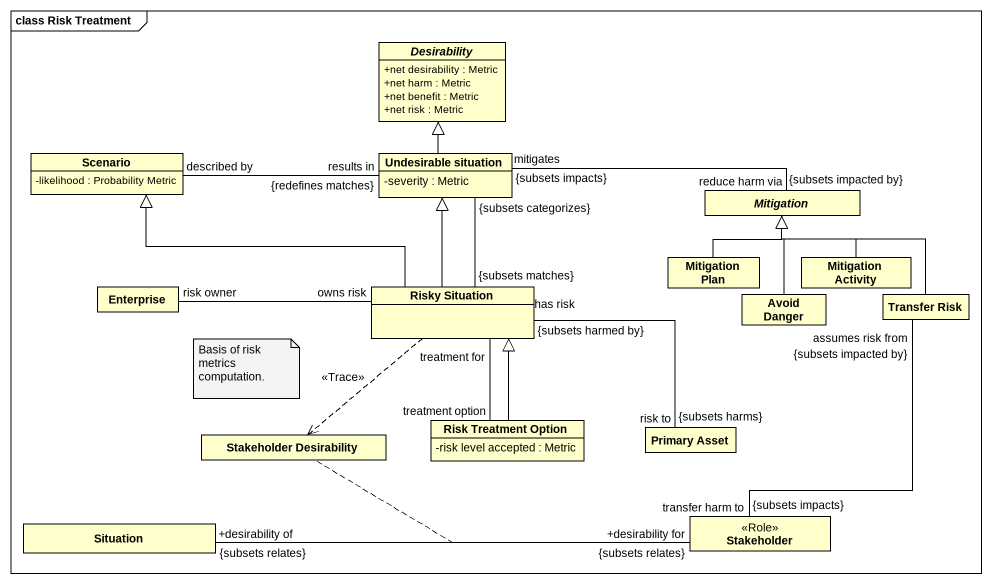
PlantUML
@startuml
mainframe class Risk Treatment
hide circle
hide empty members
skinparam classAttributeIconSize 0
abstract class Desirability {
  +net desirability : Metric
  +net harm : Metric
  +net benefit : Metric
  +net risk : Metric
}
class Scenario {
  -likelihood : Probability Metric
}
class "Undesirable situation" as Undesirable_situation {
  -severity : Metric
}
abstract class Mitigation
class Enterprise
class "Risky Situation" as Risky_Situation
class "Mitigation Plan" as Mitigation_Plan
class "Avoid Danger" as Avoid_Danger
class "Mitigation Activity" as Mitigation_Activity
class "Transfer Risk" as Transfer_Risk
class "Stakeholder Desirability" as Stakeholder_Desirability
class "Risk Treatment Option" as Risk_Treatment_Option {
  -risk level accepted : Metric
}
class "Primary Asset" as Primary_Asset
class Situation
class Stakeholder <<Role>>
Undesirable_situation -up-|> Desirability
Undesirable_situation "results in\n{redefines matches}" -left- "described by" Scenario
Undesirable_situation "mitigates\n{subsets impacts}" -right- "reduce harm via\n{subsets impacted by}" Mitigation
Risky_Situation -left-|> Scenario
Risky_Situation -up-|> Undesirable_situation
Risky_Situation "{subsets matches}" -up- "{subsets categorizes}" Undesirable_situation
Risky_Situation "owns risk" -left- "risk owner" Enterprise
Risky_Situation ..> Stakeholder_Desirability : <<Trace>>
Risky_Situation "treatment for" -- "treatment option" Risk_Treatment_Option
Mitigation_Plan -up-|> Mitigation
Avoid_Danger -up-|> Mitigation
Mitigation_Activity -up-|> Mitigation
Transfer_Risk -up-|> Mitigation
Transfer_Risk "assumes risk from\n{subsets impacted by}" -- "transfer harm to\n{subsets impacts}" Stakeholder
Risk_Treatment_Option -up-|> Risky_Situation
Primary_Asset "risk to\n{subsets harms}" -left- "has risk\n{subsets harmed by}" Risky_Situation
Stakeholder "+desirability for\n{subsets relates}" -left- "+desirability of\n{subsets relates}" Situation
(Stakeholder, Situation) .. Stakeholder_Desirability
note as N1
  Basis of risk metrics computation.
end note
@enduml
